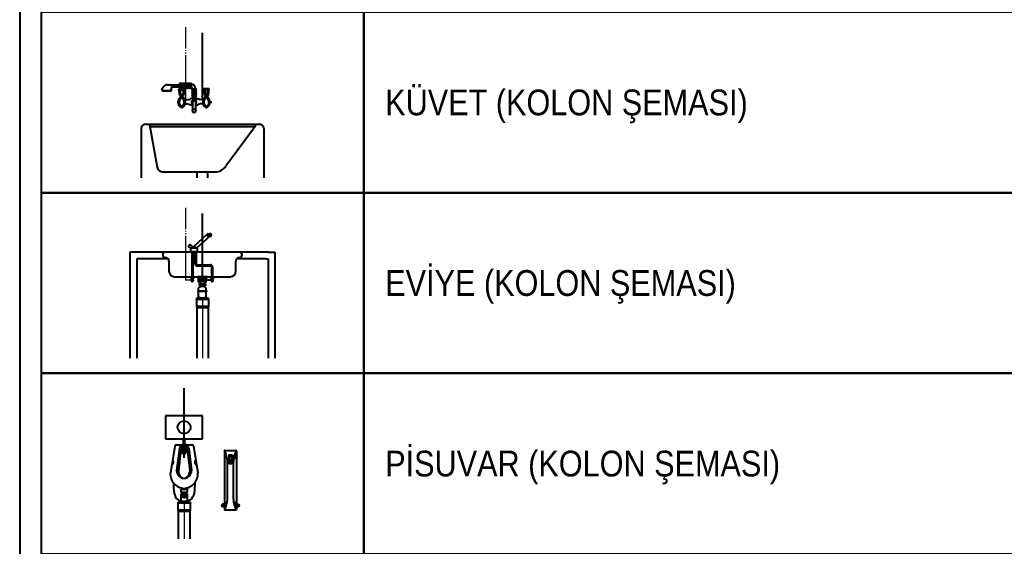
# Model space of a CAD drawing. Header units: centimetres. Extents: x 0 to 3740, y -4063 to 107.
# Drawn here: x 0 to 458, y -3143 to -2898 of the extents above; entities that cross this region are included whole.
import ezdxf
from ezdxf.enums import TextEntityAlignment as Align

# ---------------------------------------------------------------- set-up
doc = ezdxf.new("R2010")
doc.units = ezdxf.units.CM
for name, pattern in [('SICAK', [4.6, 4, -0.15, 0.075, -0.15, 0.075, -0.15]), ('SICAK SU HATTI', [4.6, 4, -0.15, 0.075, -0.15, 0.075, -0.15]), ('SOGUK', [50, 40, -5, 0, -5]), ('SOGUK SU HATTI', [4.375, 4, -0.15, 0.075, -0.15])]:
    doc.linetypes.add(name, pattern=pattern)
for name, color, linetype, lineweight in [('MTY-PISSU-BORU-TAVANDAN', 6, 'PISSU HATTI', 0), ('MTY-PISSU-CAP', 211, 'Continuous', 0), ('MTY-SICAKSU-BORU', 10, 'SICAK SU HATTI', 0)]:
    doc.layers.add(name, color=color, linetype=linetype, lineweight=lineweight)
for name, color, linetype in [('MTY-PVC', 43, 'Continuous'), ('MTY-SOGUKSU-BORU', 3, 'SOGUK SU HATTI'), ('MTY-TEFRIS', 15, 'Continuous'), ('MTY-TEMIZSU-CAP', 101, 'Continuous'), ('MTY-YUK-BIRIMI', 7, 'Continuous'), ('ROTAS-LEJANT-CERCEVE', 7, 'Continuous'), ('ROTAS-LEJANT-YAZI', 7, 'Continuous'), ('ROTAS-SIHHI-SEMBOL', 5, 'Continuous')]:
    doc.layers.add(name, color=color, linetype=linetype)
doc.styles.add('CAP', font='wturkce.SHX', dxfattribs={"width": 0.65})
doc.styles.add('ROTAS', font='arial.ttf')
doc.linetypes.add('PISSU HATTI', pattern='A,0.7,-0.09,["(",Standard,S=0.1,R=0,X=-0.1,Y=-0.0366],0.2', length=0.9)
doc.linetypes.add('PİS SU', pattern='A,6,-0.4,[")",Standard,S=1,R=0,X=-0.1,Y=-0.375],-0.2', length=6.6)

# ---------------------------------------------------------------- blocks, each defined once
blk = doc.blocks.new('KUVET1 KOLON')
at = {"layer": 'MTY-SICAKSU-BORU', "linetype": 'SICAK', "ltscale": 10}
blk.add_line((-15, 70), (-15, 135), dxfattribs=at)
at = {"layer": 'MTY-SOGUKSU-BORU', "linetype": 'SOGUK', "ltscale": 10}
blk.add_line((0, 70), (0, 130), dxfattribs=at)
at = {"layer": 'MTY-TEFRIS', "color": 4}
for p, q in [((-36.4, 78.22), (-35.78, 80.22)), ((-31.45, 83.41), (-20.92, 83.41)), ((-27.55, 78.22), (-27.99, 79.88)), ((-26.68, 81.6), (-20.92, 81.6)), ((-21.16, 79.85), (-16, 79.85)), ((-20.3, 73.82), (-21.16, 79.85)), ((-20.92, 83.87), (-20.92, 81.14)), ((-20.92, 83.41), (-20.92, 81.6)), ((-19.56, 81.14), (-19.56, 83.87)), ((-18.2, 83.87), (-18.2, 81.14)), ((-16, 79.85), (-16.86, 73.82)), ((-16.84, 83.87), (-16.84, 81.14)), ((-16.84, 83.87), (-16.84, 81.14)), ((-15.47, 81.14), (-15.47, 83.87)), ((-14.11, 83.87), (-14.11, 81.14)), ((-12.75, 83.87), (-12.75, 81.14)), ((-11.39, 83.87), (-11.39, 81.14)), ((-10.03, 83.87), (-10.03, 81.14)), ((-8.86, 79.78), (-8.86, 79.74)), ((-8.86, 79.74), (-6.14, 79.74)), ((-6.14, 79.78), (-6.14, 79.74)), ((6.16, 79.85), (1, 79.85)), ((1, 79.85), (1.86, 73.82)), ((5.3, 73.82), (6.16, 79.85)), ((-36.4, 78.22), (-27.55, 78.22)), ((-16.86, 73.82), (-20.3, 73.82)), ((-20.28, 72.58), (-20.28, 71.43)), ((-20.28, 72.58), (-16.88, 72.58)), ((-19.51, 74.73), (-20.11, 78.94)), ((-20.11, 78.94), (-17.05, 78.94)), ((-17.65, 74.73), (-19.51, 74.73)), ((-19.42, 73.82), (-19.42, 72.58)), ((-19.37, 71.67), (-19.37, 71.03)), ((-19.37, 71.67), (-17.78, 71.67)), ((-17.78, 71.67), (-17.78, 71.03)), ((-17.76, 72.58), (-17.76, 73.82)), ((-17.05, 78.94), (-17.65, 74.73)), ((-16.88, 72.58), (-16.88, 71.43)), ((-8.86, 78.38), (-6.14, 78.38)), ((-8.86, 77.02), (-6.14, 77.02)), ((-8.86, 75.66), (-6.14, 75.66)), ((-6.14, 74.3), (-8.86, 74.3)), ((-8.86, 72.93), (-8.86, 71.34)), ((-8.86, 72.93), (-6.14, 72.93)), ((-6.14, 72.93), (-6.14, 71.34)), ((1.86, 73.82), (5.3, 73.82)), ((1.88, 72.58), (1.88, 71.43)), ((1.88, 72.58), (5.28, 72.58)), ((2.05, 78.94), (2.65, 74.73)), ((5.11, 78.94), (2.05, 78.94)), ((2.65, 74.73), (4.51, 74.73)), ((2.76, 72.58), (2.76, 73.82)), ((2.78, 71.67), (2.78, 71.03)), ((4.37, 71.67), (2.78, 71.67)), ((4.37, 71.67), (4.37, 71.03)), ((4.42, 73.82), (4.42, 72.58)), ((4.51, 74.73), (5.11, 78.94)), ((5.28, 72.58), (5.28, 71.43)), ((-8.85, 67.86), (-8.85, 61.24)), ((-6.15, 67.86), (-6.15, 61.24)), ((-5.71, 61.24), (-9.32, 61.24)), ((-9.32, 61.24), (-8.96, 58.68)), ((-8.96, 58.68), (-6.08, 58.68)), ((-6.08, 58.68), (-5.71, 61.24)), ((-51.12, 47.88), (-48.41, 47.88)), ((-48.41, 47.88), (47.24, 47.88)), ((-47.24, 46.71), (-47.24, 45.94)), ((-47.24, 45.94), (-40.55, 9.5)), ((47.24, 45.94), (21.13, 10.41)), ((47.24, 47.88), (51.12, 47.88)), ((47.24, 47.88), (47.24, 45.94)), ((-55, 44), (-55, 0)), ((55, 44), (55, 0)), ((-35.59, 5.17), (11.41, 5.17)), ((-4.86, 0), (-4.86, 5.17)), ((4.83, 0), (4.83, 5.17))]:
    blk.add_line(p, q, dxfattribs=at)
at = {"layer": 'MTY-TEFRIS', "color": 2}
blk.add_line((-47.24, 45.94), (47.24, 45.94), dxfattribs=at)
at = {"layer": 'MTY-TEFRIS', "color": 4}
blk.add_lwpolyline([(-28.55, 78.22), (-28.55, 77.65), (-35.4, 77.65), (-35.4, 78.22)], dxfattribs=at)
for points in [[(-14.15, 69.96, 0.063671), (-12, 70.23, 0.076686), (-10.34, 70.95, 0.001385), (-10.32, 70.96, 0.146881)], [(-4.68, 70.96, 0.029659), (-5.35, 71.18, 0.063671), (-7.5, 71.45, 0.063671), (-9.65, 71.18, 0.029659), (-10.32, 70.96, 0.001385)], [(-0.85, 69.96, -0.063671), (-3, 70.23, -0.076686), (-4.66, 70.95, -0.001385), (-4.68, 70.96, -0.146881)], [(-15.94, 70.15, 0.052672), (-14.15, 69.96, 0.063671)], [(-15.62, 66.05, -0.043271), (-14.15, 66.18, -0.063671)], [(-14.15, 66.18, -0.063671), (-12, 65.91, -0.029659), (-11.33, 65.69, -0.001385)], [(-11.33, 65.69, 0.001385), (-11.31, 65.68, 0.076686), (-9.65, 64.96, 0.02385), (-8.85, 64.8, 0.063671)], [(-6.15, 64.8, 0.02385), (-5.35, 64.96, 0.076686), (-3.69, 65.68, 0.001385), (-3.67, 65.69, 0.146881)], [(-3.67, 70.45, 0.001385), (-3.69, 70.46, 0.076686)], [(-0.85, 66.18, 0.063671), (-3, 65.91, 0.029659), (-3.67, 65.69, 0.001385)], [(0.94, 70.15, -0.052672), (-0.85, 69.96, -0.063671)], [(0.62, 66.05, 0.043271), (-0.85, 66.18, 0.063671)]]:
    blk.add_lwpolyline(points, format="xyb", dxfattribs=at)
for centre, radius, start, end in [((-31.45, 78.88), 4.54, 90, 162.72065), ((-26.68, 80.24), 1.36, 90, 195.03031), ((-20.24, 83.87), 0.68, 0, 180), ((-20.24, 81.14), 0.68, 180, 0), ((-18.88, 83.87), 0.68, 0, 180), ((-18.88, 81.14), 0.68, 180, 0), ((-17.52, 83.87), 0.68, 0, 180), ((-17.52, 81.14), 0.68, 180, 0), ((-16.16, 83.87), 0.68, 0, 180), ((-16.16, 81.14), 0.68, 180, 0), ((-14.79, 83.87), 0.68, 0, 180), ((-14.79, 81.14), 0.68, 180, 0), ((-13.43, 83.87), 0.68, 0, 180), ((-13.43, 81.14), 0.68, 180, 0), ((-12.07, 83.87), 0.68, 0, 180), ((-12.07, 81.14), 0.68, 180, 0), ((-10.71, 83.87), 0.68, 0, 180), ((-10.71, 81.14), 0.68, 180, 0), ((-10.22, 79.78), 4.08, 0, 87.34618), ((-10.22, 79.78), 1.36, 0, 82.02098), ((-8.86, 79.06), 0.68, 90, 270), ((-6.14, 79.06), 0.68, 270, 90), ((-16.57, 67.73), 5.24, 135.05017, 225.82954), ((-16.57, 67.73), 4.33, 130.27538, 225.82954), ((-20.58, 67.73), 4.33, 314.17046, 49.72462), ((-20.58, 67.73), 5.24, 314.17046, 44.94983), ((-8.86, 77.7), 0.68, 90, 270), ((-8.86, 76.34), 0.68, 90, 270), ((-8.86, 74.98), 0.68, 90, 270), ((-8.86, 73.62), 0.68, 90, 270), ((-6.14, 77.7), 0.68, 270, 90), ((-6.14, 76.34), 0.68, 270, 90), ((-6.14, 74.98), 0.68, 270, 90), ((-6.14, 73.62), 0.68, 270, 90), ((5.58, 67.73), 5.24, 135.05017, 225.82954), ((5.58, 67.73), 4.33, 130.27538, 225.82954), ((1.57, 67.73), 4.33, 314.17046, 49.72462), ((1.57, 67.73), 5.24, 314.17046, 44.94983), ((-18.58, 64.97), 1.92, 211.20705, 328.79295), ((-18.58, 65.45), 1.3, 218.96065, 321.6991), ((-7.5, 67.73), 2.25, 311.5146, 228.4854), ((-7.5, 67.86), 1.35, 0, 180), ((3.58, 64.97), 1.92, 211.20705, 328.79295), ((3.58, 65.45), 1.3, 218.3009, 321.03935), ((-51.12, 44), 3.88, 90, 180), ((-48.41, 46.71), 1.16, 0, 90), ((51.12, 44), 3.88, 0, 90), ((-35.59, 10.17), 5, 187.72433, 270), ((11.41, 16.81), 11.64, 270, 326.6525)]:
    blk.add_arc(centre, radius, start, end, dxfattribs=at)
at = {"layer": 'MTY-TEMIZSU-CAP'}
for p, q in [((-21.81, 67.69), (-22.82, 67.69)), ((6.81, 67.73), (8.29, 67.73))]:
    blk.add_line(p, q, dxfattribs=at)
at = {"layer": 'MTY-PISSU-CAP', "lineweight": -3, "ltscale": 100, "style": 'CAP', "width": 0.65}
blk.add_attdef('PSCP', text='', height=10, dxfattribs=at).set_placement((0, -10), align=Align.MIDDLE_LEFT)
at = {"layer": 'MTY-TEMIZSU-CAP', "color": 101, "style": 'CAP', "width": 0.65}
blk.add_attdef('SCCP', text='', height=10, dxfattribs=at).set_placement((-22.82, 67.69), align=Align.MIDDLE_RIGHT)
blk.add_attdef('SOCP', text='', height=10, dxfattribs=at).set_placement((8.29, 67.73), align=Align.MIDDLE_LEFT)
at = {"layer": 'MTY-YUK-BIRIMI', "color": 101, "style": 'CAP', "width": 0.65}
blk.add_attdef('SO', text='', height=10, dxfattribs=at).set_placement((8.29, 56.73), align=Align.MIDDLE_LEFT)
blk.add_attdef('SC', text='', height=10, dxfattribs=at).set_placement((-25.74, 55.67), align=Align.MIDDLE_RIGHT)
at = {"layer": 'MTY-YUK-BIRIMI', "color": 211, "lineweight": -3, "ltscale": 100, "style": 'CAP', "width": 0.65}
blk.add_attdef('PS', text='', height=10, dxfattribs=at).set_placement((0, 5), align=Align.MIDDLE_LEFT)
blk = doc.blocks.new('EVIYE1 KOLON')
at = {"layer": 'MTY-PISSU-BORU-TAVANDAN', "linetype": 'PİS SU', "ltscale": 5}
blk.add_line((0, 53.81), (0, 0), dxfattribs=at)
at = {"layer": 'MTY-PVC', "color": 43}
for p, q in [((-5.5, 53.32), (-5.5, 52.72)), ((-5.03, 53.32), (-5.5, 53.32)), ((5, 53.32), (-5.03, 53.32)), ((5, 53.81), (-5, 53.81)), ((-5, 53.81), (-5, 53.32)), ((5.5, 53.32), (4.97, 53.32)), ((5, 53.81), (5, 53.32)), ((5.5, 53.32), (5.5, 52.72)), ((-5.3, 52.72), (-5.5, 52.72)), ((5.3, 52.72), (-5.3, 52.72)), ((-5.3, 52.72), (-5.3, 46.46)), ((5.3, 46.46), (-5.3, 46.46)), ((-5.3, 46.46), (-5, 45.32)), ((5, 45.32), (-5, 45.32)), ((-5, 45.32), (-5, 0)), ((5.3, 46.46), (5, 45.32)), ((5, 45.32), (5, 0)), ((5.5, 52.72), (5.3, 52.72)), ((5.3, 52.72), (5.3, 46.46))]:
    blk.add_line(p, q, dxfattribs=at)
at = {"layer": 'MTY-SICAKSU-BORU', "linetype": 'SICAK', "ltscale": 10}
for p, q in [((-15, 69.92), (-15, 135)), ((-9.13, 69.92), (-15, 69.92))]:
    blk.add_line(p, q, dxfattribs=at)
at = {"layer": 'MTY-SOGUKSU-BORU', "linetype": 'SOGUK', "ltscale": 10}
for p, q in [((0, 70), (0, 130)), ((9.14, 69.92), (0, 70))]:
    blk.add_line(p, q, dxfattribs=at)
at = {"layer": 'MTY-TEFRIS', "color": 4}
for p, q in [((4.33, 111.2), (-8.43, 99.61)), ((6.58, 109.64), (-5.44, 98.72)), ((4.2, 109.98), (4.29, 110.82)), ((4.2, 109.98), (6.23, 109.98)), ((4.58, 109.98), (4.58, 109.64)), ((7.82, 109.98), (4.58, 109.98)), ((4.58, 109.64), (7.82, 109.64)), ((5.28, 111.72), (6.23, 111.72)), ((7.17, 111.72), (6.23, 111.72)), ((8.25, 109.98), (6.23, 109.98)), ((7.82, 109.64), (7.82, 109.98)), ((8.25, 109.98), (8.16, 110.82)), ((-11.94, 101.4), (-12.12, 101.2)), ((-12.01, 99.79), (-10.45, 98.47)), ((-8.36, 99.67), (-10.53, 101.52)), ((-4.38, 98.72), (-10.45, 98.72)), ((-10.45, 95.77), (-10.45, 98.72)), ((-9.34, 98.78), (-9.41, 98.72)), ((-8.36, 99.62), (-7.41, 99.62)), ((-6.47, 99.62), (-7.41, 99.62)), ((-4.38, 95.77), (-4.38, 98.72)), ((33.13, 95.2), (-33.13, 95.2)), ((-33.13, 90.2), (-33, 90.2)), ((-10.45, 95.77), (-4.38, 95.77)), ((-10, 95.77), (-10, 95.39)), ((-10, 95.39), (-4.8, 95.39)), ((-9.63, 95.39), (-9.63, 71.96)), ((-8.63, 95.39), (-8.63, 71.96)), ((-6.76, 95.39), (-6.76, 84.89)), ((-5.76, 95.39), (-5.76, 84.89)), ((-4.8, 95.39), (-4.8, 95.77)), ((33.13, 90.2), (33, 90.2)), ((-30, 87.2), (-30, 78.16)), ((-4.76, 83.89), (7.14, 83.89)), ((-4.76, 82.89), (7.14, 82.89)), ((8.14, 81.89), (8.14, 71.96)), ((9.14, 81.89), (9.14, 71.96)), ((30, 78.16), (30, 87.2)), ((-25, 73.16), (25, 73.16)), ((-10.38, 71.96), (-10.38, 71.58)), ((-9.13, 71.96), (-10.38, 71.96)), ((-10.38, 71.58), (-9.13, 71.58)), ((-9.63, 71.58), (-9.63, 69.92)), ((-9.13, 71.96), (-7.87, 71.96)), ((-7.87, 71.58), (-9.13, 71.58)), ((-8.63, 71.58), (-8.63, 69.92)), ((-7.87, 71.96), (-7.87, 71.58)), ((4.54, 73.16), (-4.54, 73.16)), ((-4.54, 73.16), (-4.54, 72.09)), ((-4.54, 72.09), (0, 72.09)), ((-3.49, 68.17), (-3.49, 71.17)), ((-1, 72.09), (-1, 71.78)), ((4.54, 72.09), (0, 72.09)), ((1, 72.09), (1, 71.78)), ((3.49, 68.17), (3.49, 71.17)), ((4.54, 73.16), (4.54, 72.09)), ((7.38, 71.96), (7.38, 71.58)), ((8.64, 71.96), (7.38, 71.96)), ((7.38, 71.58), (8.64, 71.58)), ((8.14, 71.58), (8.14, 69.92)), ((8.64, 71.96), (9.9, 71.96)), ((9.9, 71.58), (8.64, 71.58)), ((9.14, 71.58), (9.14, 69.92)), ((9.9, 71.96), (9.9, 71.58)), ((-9.63, 69.92), (-8.63, 69.92)), ((3.49, 70.09), (-3.49, 70.09)), ((3.49, 69.1), (-3.49, 69.1)), ((-3.49, 60.41), (-3.49, 63.23)), ((-2.75, 65.33), (-2.75, 66.46)), ((-2.75, 66.46), (2.86, 66.46)), ((2.86, 65.93), (-2.75, 65.93)), ((2.86, 65.33), (-2.75, 65.33)), ((-1, 67.56), (-1, 66.46)), ((-1, 65.33), (-1, 64.49)), ((1, 67.56), (1, 66.46)), ((1, 65.33), (1, 64.49)), ((2.86, 66.46), (2.86, 65.33)), ((3.49, 60.41), (3.49, 63.23)), ((9.14, 69.92), (8.14, 69.92)), ((-3.95, 59.82), (-3.95, 60.41)), ((-3.95, 60.41), (3.82, 60.41)), ((3.82, 59.82), (-3.95, 59.82)), ((-3.49, 55.1), (-3.49, 59.82)), ((3.49, 55.1), (3.49, 59.82)), ((3.82, 60.41), (3.82, 59.82))]:
    blk.add_line(p, q, dxfattribs=at)
at = {"layer": 'MTY-TEFRIS', "color": 2}
for p, q in [((-65, 95.2), (-65, 0)), ((59.11, 95.2), (-65, 95.2)), ((-59, 89.2), (-59, 0)), ((-30.76, 89.2), (-59, 89.2)), ((56.74, 89.2), (30.76, 89.2)), ((56.74, 89.2), (59, 89.2)), ((59, 89.2), (59, 0)), ((59.11, 95.2), (65, 95.2)), ((65, 95.2), (65, 0))]:
    blk.add_line(p, q, dxfattribs=at)
at = {"layer": 'MTY-TEFRIS', "color": 4}
for centre, radius, start, end in [((5.28, 110.72), 1, 90, 174.07007), ((7.17, 110.72), 1, 5.92993, 90), ((-11.36, 100.55), 1, 139.57371, 229.57371), ((-11.18, 100.76), 1, 49.57371, 139.57371), ((-8.36, 98.62), 1, 90, 174.07007), ((-6.47, 98.62), 1, 5.92993, 90), ((-33.13, 92.7), 2.5, 90, 270), ((-33, 87.2), 3, 0, 90), ((33, 87.2), 3, 90, 180), ((33.13, 92.7), 2.5, 270, 90), ((-4.76, 84.89), 2, 180, 270), ((-4.76, 84.89), 1, 180, 270), ((7.14, 81.89), 2, 0, 90), ((7.14, 81.89), 1, 0, 90), ((-25, 78.16), 5, 180, 270), ((-9.13, 69.92), 1, 119.88579, 60.11421), ((0, 62.3), 9.53, 68.53271, 111.46729), ((8.64, 69.92), 1, 119.88579, 60.11421), ((25, 78.16), 5, 270, 0), ((-9.13, 70), 0.506, 189.04535, 350.95465), ((0, 77.03), 9.53, 248.53271, 291.46729), ((0, 59.16), 5.35, 49.37058, 130.62942), ((8.64, 70), 0.506, 189.04535, 350.95465), ((0, 59.16), 5.35, 229.37058, 310.62942)]:
    blk.add_arc(centre, radius, start, end, dxfattribs=at)
at = {"layer": 'MTY-PISSU-CAP', "lineweight": -3, "ltscale": 100, "style": 'CAP', "width": 0.65}
blk.add_attdef('PSCP', text='', height=10, dxfattribs=at).set_placement((0, -10), align=Align.MIDDLE_LEFT)
at = {"layer": 'MTY-TEMIZSU-CAP', "color": 101, "style": 'CAP', "width": 0.65}
blk.add_attdef('SCCP', text='', height=10, dxfattribs=at).set_placement((-18, 65), align=Align.MIDDLE_RIGHT)
blk.add_attdef('SOCP', text='', height=10, dxfattribs=at).set_placement((15.46, 64.92), align=Align.MIDDLE_LEFT)
at = {"layer": 'MTY-YUK-BIRIMI', "color": 101, "style": 'CAP', "width": 0.65}
blk.add_attdef('SC', text='', height=10, dxfattribs=at).set_placement((-20, 52.74), align=Align.MIDDLE_RIGHT)
blk.add_attdef('SO', text='', height=10, dxfattribs=at).set_placement((15.46, 53.61), align=Align.MIDDLE_LEFT)
at = {"layer": 'MTY-YUK-BIRIMI', "color": 211, "lineweight": -3, "ltscale": 100, "style": 'CAP', "width": 0.65}
blk.add_attdef('PS', text='', height=10, dxfattribs=at).set_placement((0, 5), align=Align.MIDDLE_LEFT)
blk = doc.blocks.new('PISUAR1 KOLON')
at = {"layer": 'MTY-PISSU-BORU-TAVANDAN', "linetype": 'PİS SU', "ltscale": 5}
blk.add_line((0, 31.45), (0, 0), dxfattribs=at)
at = {"layer": 'MTY-PVC', "color": 43}
for p, q in [((-5.5, 31.45), (-5.5, 30.85)), ((5.5, 31.45), (-5.5, 31.45)), ((-5.3, 30.85), (-5.5, 30.85)), ((5.3, 30.85), (-5.3, 30.85)), ((-5.3, 30.85), (-5.3, 24.6)), ((5.5, 31.45), (4.97, 31.45)), ((5.5, 30.85), (5.3, 30.85)), ((5.3, 30.85), (5.3, 24.6)), ((5.5, 31.45), (5.5, 30.85)), ((5.3, 24.6), (-5.3, 24.6)), ((-5.3, 24.6), (-5, 23.46)), ((5, 23.46), (-5, 23.46)), ((-5, 23.46), (-5, 0)), ((5.3, 24.6), (5, 23.46)), ((5, 23.46), (5, 0))]:
    blk.add_line(p, q, dxfattribs=at)
at = {"layer": 'MTY-SOGUKSU-BORU', "linetype": 'SOGUK', "ltscale": 10}
blk.add_line((0, 70), (0, 130), dxfattribs=at)
at = {"layer": 'MTY-TEFRIS', "color": 2}
for p, q in [((-16.02, 106.32), (-16.02, 86.32)), ((16.02, 106.32), (-16.02, 106.32)), ((16.02, 86.32), (16.02, 106.32)), ((-16.02, 86.32), (16.02, 86.32)), ((-0.51, 81.83), (-0.51, 86.32)), ((0.51, 81.83), (0.51, 86.32)), ((-7.98, 80.1), (-11.87, 57)), ((-6.57, 81.22), (6.57, 81.22)), ((-1.52, 81.65), (-1.52, 81.22)), ((-1.46, 81.83), (1.46, 81.83)), ((1.52, 81.22), (1.52, 81.65)), ((7.98, 80.1), (11.87, 57))]:
    blk.add_line(p, q, dxfattribs=at)
at = {"layer": 'MTY-TEFRIS', "color": 4}
for p, q in [((-4.02, 78.21), (-6.43, 58.94)), ((-2.68, 77.19), (-4.98, 58.85)), ((-2.58, 79.48), (2.58, 79.48)), ((-1.24, 78.46), (1.24, 78.46)), ((2.68, 77.19), (4.98, 58.85)), ((4.02, 78.21), (6.43, 58.94)), ((34.81, 75.86), (34.81, 25.23)), ((35.28, 76.33), (44.71, 76.33)), ((38.55, 72.12), (38.78, 72.35)), ((38.55, 72.02), (38.88, 72.35)), ((38.55, 71.91), (38.99, 72.35)), ((38.55, 71.81), (39.09, 72.35)), ((38.55, 71.71), (39.19, 72.35)), ((38.55, 71.6), (39.3, 72.35)), ((38.55, 71.5), (39.4, 72.35)), ((38.55, 71.39), (39.51, 72.35)), ((38.55, 71.29), (39.61, 72.35)), ((38.55, 71.18), (39.72, 72.35)), ((38.55, 72.18), (38.55, 70.38)), ((38.55, 72.18), (38.55, 70.38)), ((38.55, 70.56), (38.59, 70.6)), ((38.55, 70.45), (38.69, 70.6)), ((39.99, 70.38), (38.55, 70.38)), ((39.99, 70.38), (38.55, 70.38)), ((39.99, 72.35), (38.72, 72.35)), ((39.99, 72.35), (38.72, 72.35)), ((38.77, 70.38), (38.77, 64.68)), ((38.77, 70.38), (38.77, 64.68)), ((41.22, 68.19), (38.77, 68.19)), ((41.22, 68.19), (38.77, 68.19)), ((41.22, 68.19), (38.77, 68.19)), ((41.22, 68.19), (38.77, 68.19)), ((38.8, 70.6), (40.55, 72.35)), ((38.9, 70.6), (40.66, 72.35)), ((39.01, 70.6), (40.76, 72.35)), ((39.11, 70.6), (40.86, 72.35)), ((39.22, 70.6), (40.97, 72.35)), ((39.32, 70.6), (41.07, 72.35)), ((39.42, 70.6), (41.18, 72.35)), ((39.53, 70.6), (41.28, 72.35)), ((39.63, 70.6), (41.36, 72.33)), ((39.74, 70.6), (41.41, 72.27)), ((39.84, 70.6), (41.44, 72.2)), ((39.95, 70.6), (41.44, 72.09)), ((41.27, 72.35), (39.99, 72.35)), ((41.27, 72.35), (39.99, 72.35)), ((41.44, 70.38), (39.99, 70.38)), ((41.44, 70.38), (39.99, 70.38)), ((40.05, 70.6), (41.44, 71.99)), ((40.15, 70.6), (41.44, 71.89)), ((40.26, 70.6), (41.44, 71.78)), ((40.36, 70.6), (41.44, 71.68)), ((40.47, 70.6), (41.44, 71.57)), ((40.57, 70.6), (41.44, 71.47)), ((40.68, 70.6), (41.44, 71.36)), ((40.78, 70.6), (41.44, 71.26)), ((40.88, 70.6), (41.44, 71.16)), ((40.99, 70.6), (41.44, 71.05)), ((41.09, 70.6), (41.44, 70.95)), ((41.2, 70.6), (41.44, 70.84)), ((41.22, 70.38), (41.22, 64.68)), ((41.22, 70.38), (41.22, 64.68)), ((41.3, 70.6), (41.44, 70.74)), ((41.41, 70.6), (41.44, 70.63)), ((41.44, 72.18), (41.44, 70.38)), ((41.44, 72.18), (41.44, 70.38)), ((45.18, 75.86), (45.18, 25.23)), ((37.4, 34.18), (37.4, 66.9)), ((38.77, 66.79), (41.22, 66.79)), ((38.77, 66.79), (41.22, 66.79)), ((41.22, 64.68), (38.77, 64.68)), ((41.22, 64.68), (38.77, 64.68)), ((40.78, 65.56), (39.21, 65.56)), ((40.78, 65.56), (39.21, 65.56)), ((39.99, 66.35), (39.99, 64.77)), ((39.99, 66.35), (39.99, 64.77)), ((42.59, 34.18), (42.59, 66.9)), ((-2.73, 42.8), (-2.73, 40.35)), ((-2.73, 42.8), (2.73, 42.8)), ((-2.18, 43.84), (-2.18, 42.8)), ((2.18, 43.84), (2.18, 42.8)), ((2.73, 42.8), (2.73, 40.35)), ((-2.73, 40.35), (2.73, 40.35)), ((-2.73, 38.89), (-2.73, 32.64)), ((-2.73, 38.89), (2.73, 38.89)), ((-2.18, 40.35), (-2.18, 38.89)), ((-1.78, 36.6), (1.78, 36.6)), ((0, 38.38), (0, 34.82)), ((2.18, 40.35), (2.18, 38.89)), ((2.73, 38.89), (2.73, 32.64)), ((-2.73, 32.64), (2.73, 32.64)), ((-1.83, 32.29), (-1.83, 31.84)), ((-1.83, 32.29), (1.83, 32.29)), ((-1.4, 32.64), (-1.47, 32.29)), ((1.4, 32.64), (1.47, 32.29)), ((1.83, 32.29), (1.83, 31.84)), ((33.11, 29.79), (33.11, 27.76)), ((33.11, 29.79), (33.11, 28.77)), ((33.11, 29.79), (33.11, 27.76)), ((33.11, 29.79), (33.11, 28.77)), ((33.11, 27.76), (33.11, 28.77)), ((33.11, 27.76), (33.11, 28.77)), ((34.76, 27.69), (33.34, 27.69)), ((34.76, 27.69), (33.34, 27.69)), ((34.72, 29.86), (33.38, 29.86)), ((34.72, 29.86), (33.38, 29.86)), ((33.39, 29.29), (34.73, 29.29)), ((33.39, 29.29), (34.73, 29.29)), ((33.39, 28.25), (34.76, 28.25)), ((33.39, 28.25), (34.76, 28.25)), ((46.59, 28.25), (45.23, 28.25)), ((46.59, 28.25), (45.23, 28.25)), ((45.23, 27.69), (46.65, 27.69)), ((45.23, 27.69), (46.65, 27.69)), ((46.59, 29.29), (45.26, 29.29)), ((46.59, 29.29), (45.26, 29.29)), ((45.27, 29.86), (46.61, 29.86)), ((45.27, 29.86), (46.61, 29.86)), ((46.88, 29.79), (46.88, 28.77)), ((46.88, 29.79), (46.88, 27.76)), ((46.88, 29.79), (46.88, 28.77)), ((46.88, 29.79), (46.88, 27.76)), ((46.88, 27.76), (46.88, 28.77)), ((46.88, 27.76), (46.88, 28.77)), ((44.71, 24.76), (35.28, 24.76))]:
    blk.add_line(p, q, dxfattribs=at)
at = {"layer": 'MTY-TEFRIS', "color": 2}
blk.add_circle((0, 96.32), 5.56, dxfattribs=at)
at = {"layer": 'MTY-TEFRIS', "color": 4}
for centre, radius in [((39.99, 65.56), 0.526), ((39.99, 65.56), 0.526), ((39.99, 65.56), 0.307), ((39.99, 65.56), 0.307), ((0, 36.6), 1.23)]:
    blk.add_circle(centre, radius, dxfattribs=at)
at = {"layer": 'MTY-TEFRIS', "color": 2}
for centre, radius, start, end in [((-6.57, 79.77), 1.45, 90, 166.76919), ((-1.22, 81.65), 0.304, 116.25687, 180), ((0, 79.18), 3.05, 63.74312, 116.25688), ((1.22, 81.65), 0.304, 0, 63.74313), ((6.57, 79.77), 1.45, 13.23081, 90), ((-11.94, 66.1), 2.77, 295.35754, 45.53611), ((11.94, 66.1), 2.77, 134.46389, 244.64246), ((0.67, 56.09), 12.58, 175.82757, 266.92467), ((-0.67, 56.09), 12.58, 273.07533, 4.17243)]:
    blk.add_arc(centre, radius, start, end, dxfattribs=at)
at = {"layer": 'MTY-TEFRIS', "color": 4}
for centre, radius, start, end in [((-2.58, 78.02), 1.45, 90, 172.86566), ((-1.24, 77.01), 1.45, 90, 172.86566), ((0, 75.4), 1.82, 293.57818, 246.42182), ((1.24, 77.01), 1.45, 7.13434, 90), ((2.58, 78.02), 1.45, 7.13434, 90), ((0, 75.4), 1.09, 311.81032, 228.18968), ((35.28, 75.86), 0.471, 90, 180), ((45.6, 67.76), 10.84, 156.54585, 174.45631), ((16.12, 66.12), 21.3, 2.10561, 28.0881), ((35.91, 71.96), 0.283, 27.50129, 156.54585), ((26.44, 67.04), 10.96, 10.87093, 27.50129), ((38.72, 72.18), 0.175, 90, 180), ((38.72, 72.18), 0.175, 90, 180), ((41.27, 72.18), 0.175, 0, 90), ((41.27, 72.18), 0.175, 0, 90), ((63.87, 66.12), 21.3, 151.9119, 177.89439), ((53.54, 67.04), 10.96, 152.49871, 169.12907), ((44.08, 71.96), 0.283, 23.45415, 152.49871), ((34.39, 67.76), 10.84, 5.54369, 23.45415), ((44.71, 75.86), 0.471, 0, 90), ((0.36, 58.91), 6.79, 179.70322, 266.92467), ((2.28, 58.7), 7.25, 178.75142, 242.30692), ((-0.36, 58.91), 6.79, 273.07533, 0.29678), ((-2.28, 58.7), 7.25, 297.69308, 1.24858), ((16.12, 34.97), 21.3, 331.9119, 357.89439), ((63.87, 34.97), 21.3, 182.10561, 208.0881), ((33.32, 28.77), 1.04, 94.36484, 265.16137), ((33.32, 28.77), 1.04, 94.36484, 265.16137), ((33.4, 29.57), 0.283, 89.83828, 268.78562), ((33.4, 29.57), 0.283, 89.83828, 268.78562), ((33.75, 28.77), 0.631, 124.70217, 235.29783), ((33.75, 28.77), 0.631, 124.70217, 235.29783), ((33.4, 27.97), 0.287, 91.83744, 265.06812), ((33.4, 27.97), 0.287, 91.83744, 265.06812), ((34.42, 29.57), 0.421, 318.2424, 43.23511), ((34.42, 29.57), 0.421, 318.2424, 43.23511), ((32.66, 28.71), 2.15, 347.22189, 15.63525), ((32.66, 28.71), 2.15, 347.22189, 15.63525), ((34.32, 27.95), 0.517, 329.00833, 32.39564), ((34.32, 27.95), 0.517, 329.00833, 32.39564), ((45.6, 33.32), 10.84, 185.54369, 203.45415), ((35.91, 29.12), 0.283, 203.45415, 332.49871), ((26.44, 34.05), 10.96, 332.49871, 349.12907), ((53.54, 34.05), 10.96, 190.87093, 207.50129), ((44.08, 29.12), 0.283, 207.50129, 336.54585), ((34.39, 33.32), 10.84, 336.54585, 354.45631), ((45.57, 29.57), 0.421, 136.76489, 221.7576), ((45.67, 27.95), 0.517, 147.60436, 210.99167), ((47.33, 28.71), 2.15, 164.36475, 192.77811), ((46.59, 29.57), 0.283, 271.21438, 90.16172), ((46.59, 29.57), 0.283, 271.21438, 90.16172), ((46.24, 28.77), 0.631, 304.70217, 55.29783), ((46.24, 28.77), 0.631, 304.70217, 55.29783), ((46.59, 27.97), 0.287, 274.93188, 88.16256), ((46.59, 27.97), 0.287, 274.93188, 88.16256), ((46.67, 28.77), 1.04, 274.83863, 85.63516), ((46.67, 28.77), 1.04, 274.83863, 85.63516), ((35.28, 25.23), 0.471, 180, 270), ((44.71, 25.23), 0.471, 270, 0)]:
    blk.add_arc(centre, radius, start, end, dxfattribs=at)
at = {"layer": 'MTY-TEFRIS', "color": 2}
for points in [[(-9.26, 48.38), (-4.94, 33.27), (0, 31.45)], [(9.26, 48.38), (4.94, 33.27), (0, 31.45)]]:
    blk.add_spline(points, degree=3, dxfattribs=at)
at = {"layer": 'MTY-PISSU-CAP', "lineweight": -3, "ltscale": 100, "style": 'CAP', "width": 0.65}
blk.add_attdef('PSCP', text='', height=10, dxfattribs=at).set_placement((0, -10), align=Align.MIDDLE_LEFT)
at = {"layer": 'MTY-TEMIZSU-CAP', "color": 101, "style": 'CAP', "width": 0.65}
blk.add_attdef('SOCP', text='', height=10, dxfattribs=at).set_placement((-10.62, 73.25), align=Align.MIDDLE_RIGHT)
at = {"layer": 'MTY-YUK-BIRIMI', "color": 101, "style": 'CAP', "width": 0.65}
blk.add_attdef('SO', text='', height=10, dxfattribs=at).set_placement((11.13, 73.25), align=Align.MIDDLE_LEFT)
at = {"layer": 'MTY-YUK-BIRIMI', "color": 211, "lineweight": -3, "ltscale": 100, "style": 'CAP', "width": 0.65}
blk.add_attdef('PS', text='', height=10, dxfattribs=at).set_placement((0, 5), align=Align.MIDDLE_LEFT)

msp = doc.modelspace()

# ---------------------------------------------------------------- linework, layer by layer
at = {"layer": 'ROTAS-LEJANT-CERCEVE'}
for points in [[(0, -4062.78), (700, -4062.78), (700, -80), (0, -80)], [(10, -2978.46), (160, -2978.46), (160, -2894.46), (10, -2894.46)], [(160, -2978.46), (580, -2978.46), (580, -2894.46), (160, -2894.46)], [(10, -3062.46), (160, -3062.46), (160, -2978.46), (10, -2978.46)], [(160, -3062.46), (580, -3062.46), (580, -2978.46), (160, -2978.46)], [(10, -3146.46), (160, -3146.46), (160, -3062.46), (10, -3062.46)], [(160, -3146.46), (580, -3146.46), (580, -3062.46), (160, -3062.46)]]:
    msp.add_lwpolyline(points, close=True, dxfattribs=at)

# ---------------------------------------------------------------- block references
at = {"layer": 'ROTAS-SIHHI-SEMBOL'}
for name, p, xscale, yscale in [('KUVET1 KOLON', (85, -2971.46), 0.5185185185188069, 0.5185185185188069), ('EVIYE1 KOLON', (85, -3055.46), 0.518518518519287, 0.518518518519287), ('PISUAR1 KOLON', (76.47, -3139.46), 0.5384615384615384, 0.5384615384615384)]:
    msp.add_blockref(name, p, dxfattribs=dict(at, xscale=xscale, yscale=yscale))

# ---------------------------------------------------------------- texts
at = {"layer": 'ROTAS-LEJANT-YAZI', "style": 'ROTAS', "width": 0.85}
for s, p in [('KÜVET (KOLON ŞEMASI)', (170, -2936.46)), ('EVİYE (KOLON ŞEMASI)', (170, -3020.46)), ('PİSUVAR (KOLON ŞEMASI)', (170, -3104.46))]:
    msp.add_text(s, height=12, dxfattribs=at).set_placement(p, align=Align.MIDDLE_LEFT)

doc.saveas('drawing.dxf')
